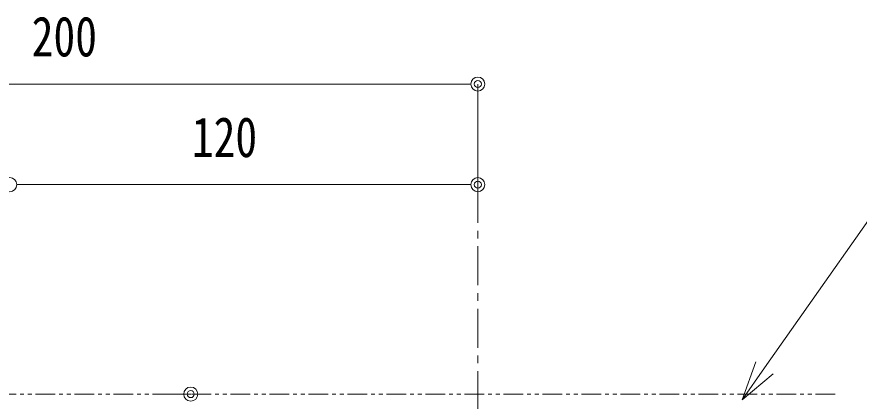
# Model space of a CAD drawing. Units: millimetres, scale not verified. Extents: x -1682 to 1682, y -1188 to 1188.
# Drawn here: x 1146 to 1362, y 628.4 to 727 of the extents above; entities that cross this region are included whole.
import ezdxf
from ezdxf.enums import TextEntityAlignment as Align

# ---------------------------------------------------------------- set-up
doc = ezdxf.new("R2010")
doc.units = ezdxf.units.MM
doc.header["$LTSCALE"] = 8
doc.linetypes.add('USER1', pattern=[2, 1.25, -0.25, 0.25, -0.25])
doc.linetypes.add('USER2', pattern=[1.25, 0.625, -0.125, 0.125, -0.125, 0.125, -0.125])
for name, color, linetype, lineweight in [('0-0_0', 7, 'Continuous', 18), ('0-6_2躯体線', 4, 'Continuous', 18), ('0-7_3中心線', 2, 'USER1', 18), ('0-9_1手摺寸法', 3, 'Continuous', 18)]:
    doc.layers.add(name, color=color, linetype=linetype, lineweight=lineweight)
doc.styles.add('ＭＳ ゴシック', font='')
doc.styles.get('ＭＳ ゴシック').set_extended_font_data('MS Gothic')

msp = doc.modelspace()

# ---------------------------------------------------------------- linework, layer by layer
at = {"layer": '0-0_0'}
for p, q in [((1262.435, 709.73), (1260.635, 709.73)), ((1146.035, 683.927), (1147.835, 683.927)), ((1262.435, 683.927), (1260.635, 683.927)), ((1331.99, 628.791), (1337.745, 636.969))]:
    msp.add_line(p, q, dxfattribs=at)
for points in [[(1337.745, 636.969), (1376.614, 692.203), (1508.718, 692.203)], [(1339.936, 635.427), (1331.99, 628.791), (1335.553, 638.511)]]:
    msp.add_lwpolyline(points, dxfattribs=at)
for centre, radius in [((1264.235, 709.73), 1.8), ((1264.235, 709.73), 0.9), ((1144.235, 683.927), 1.8), ((1144.235, 683.927), 1.8), ((1264.235, 683.927), 1.8), ((1264.235, 683.927), 0.9), ((1190.618, 630.219), 1.8), ((1190.618, 630.219), 0.9)]:
    msp.add_circle(centre, radius, dxfattribs=at)
at = {"layer": '0-6_2躯体線'}
msp.add_line((1264.235, 607.778), (1264.235, 630.035), dxfattribs=at)
at = {"layer": '0-7_3中心線'}
msp.add_line((1264.235, 482.128), (1264.235, 709.73), dxfattribs=at)
at = {"layer": '0-7_3中心線', "linetype": 'USER2'}
msp.add_line((1355.844, 630.219), (1048.377, 630.219), dxfattribs=at)
at = {"layer": '0-9_1手摺寸法'}
for p, q in [((1067.835, 709.73), (1260.635, 709.73)), ((1264.235, 688.475), (1264.235, 709.73)), ((1264.235, 688.475), (1264.235, 683.927)), ((1147.835, 683.927), (1260.635, 683.927)), ((1185.406, 630.219), (1190.618, 630.219))]:
    msp.add_line(p, q, dxfattribs=at)

# ---------------------------------------------------------------- texts
at = {"layer": '0-9_1手摺寸法', "color": 7, "style": 'ＭＳ ゴシック', "width": 0.8}
for s, p in [('200', (1149.835, 713.73)), ('120', (1190.901, 687.927))]:
    msp.add_text(s, height=10.26, dxfattribs=at).set_placement(p, align=Align.BOTTOM_LEFT)

doc.saveas('drawing.dxf')
